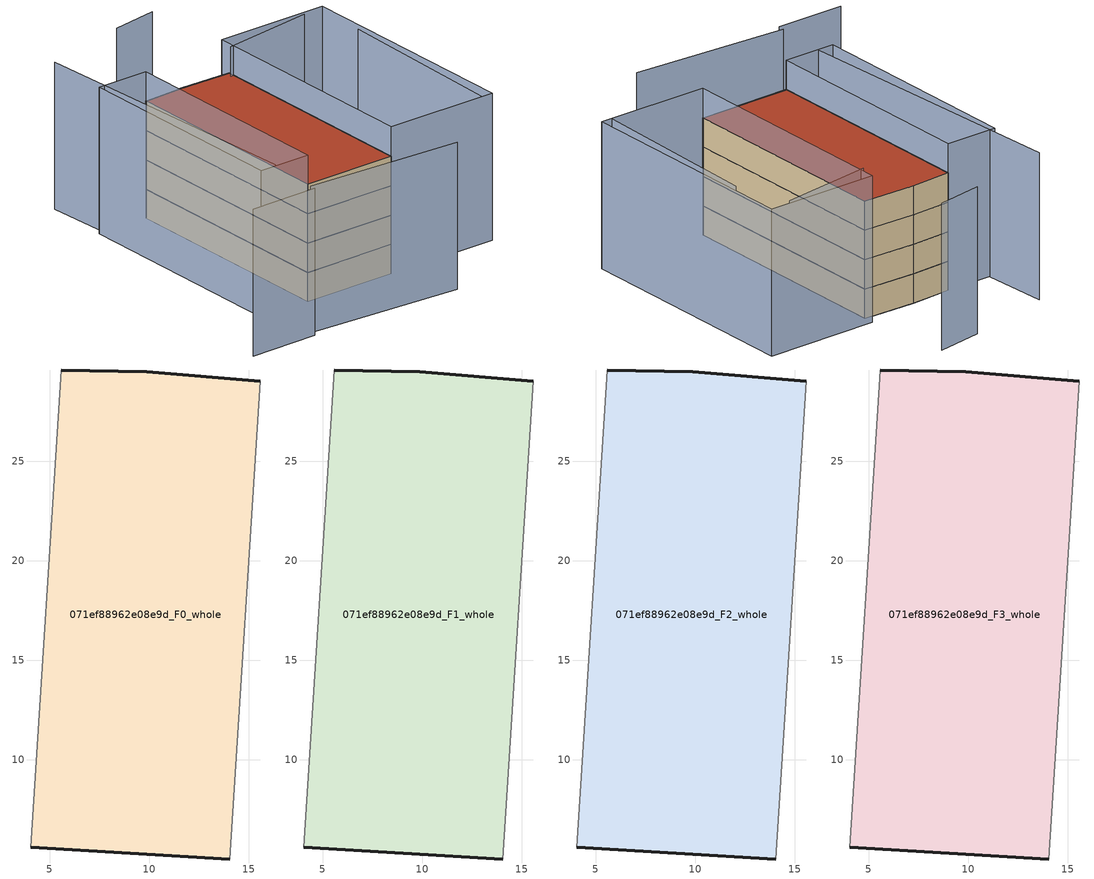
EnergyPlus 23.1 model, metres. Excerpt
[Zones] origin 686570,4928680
071ef88962e08e9d_F0_whole
 floor ground (EU_floor_Construction): 14.05,5.01 15.58,29.02 9.88,29.5 5.59,29.58 4.05,5.62 z0
 wall outside (EU_wall_Construction): 5.59,29.58 9.88,29.5 15.58,29.02 / 14.05,5.01 4.05,5.62 z0:3
 wall adiabatic (EU_wall_Construction): 4.05,5.62 5.59,29.58 / 15.58,29.02 14.05,5.01 z0:3
071ef88962e08e9d_F1_whole
 floor to 071ef88962e08e9d_F0_whole (EU_floor_Construction): 14.05,5.01 15.58,29.02 9.88,29.5 5.59,29.58 4.05,5.62 z3
 wall outside (EU_wall_Construction): 5.59,29.58 9.88,29.5 15.58,29.02 / 14.05,5.01 4.05,5.62 z3:6
 wall adiabatic (EU_wall_Construction): 4.05,5.62 5.59,29.58 / 15.58,29.02 14.05,5.01 z3:6
071ef88962e08e9d_F2_whole
 floor to 071ef88962e08e9d_F1_whole (EU_floor_Construction): 14.05,5.01 15.58,29.02 9.88,29.5 5.59,29.58 4.05,5.62 z6
 wall outside (EU_wall_Construction): 5.59,29.58 9.88,29.5 15.58,29.02 / 14.05,5.01 4.05,5.62 z6:9
 wall adiabatic (EU_wall_Construction): 4.05,5.62 5.59,29.58 / 15.58,29.02 14.05,5.01 z6:9
071ef88962e08e9d_F3_whole
 floor to 071ef88962e08e9d_F2_whole (EU_floor_Construction): 14.05,5.01 15.58,29.02 9.88,29.5 5.59,29.58 4.05,5.62 z9
 wall outside (EU_wall_Construction): 5.59,29.58 9.88,29.5 15.58,29.02 / 14.05,5.01 4.05,5.62 z9:12
 wall adiabatic (EU_wall_Construction): 4.05,5.62 5.59,29.58 / 15.58,29.02 14.05,5.01 z9:12
 roof outside (EU_roof_Construction): 15.58,29.02 14.05,5.01 4.05,5.62 5.59,29.58 9.88,29.5 z12
shading: -7.85,0.06 -0.46,-0.33 / -0.44,0.28 16.26,-1.64 / 24.9,4.36 26.63,23.3 / 0.77,36.82 0.35,6.04 / 25.14,29.16 15.14,28.36 / 15.1,39.12 10.18,38.58 / 14.05,5.02 15.65,30.14 / 15.65,30.14 27.64,29.37 / 27.64,29.37 26.04,4.25 / 26.04,4.25 14.05,5.02 / 5.59,29.59 4.05,5.61 / 4.05,5.61 -1.47,5.96 / -1.47,5.96 0.07,29.94 / 0.07,29.94 5.59,29.59 z0:15
[Building]
EU S2 Campaign: North Axis=0; Terrain=City; Solar Distribution=FullExterior
[Site:Location]
Bologna: Latitude=44.5; Longitude=11.25; Time Zone=1; Elevation=37
[SizingPeriod:WeatherFileDays]
AnnualSizingPeriod: Begin Month=1; Begin Day of Month=1; End Month=12; End Day of Month=31; Day of Week for Start Day=Monday; Use Weather File Daylight Saving Period=No; Use Weather File Rain and Snow Indicators=No
[MATERIAL]
EU_InternalMass_Material: Roughness=MediumRough; Thickness=0.1; Conductivity=1; Density=1800; Specific Heat=900; Thermal Absorptance=0.9; Solar Absorptance=0.7; Visible Absorptance=0.7
[MATERIAL:NOMASS] Roughness=MediumRough; Thermal Absorptance=0.9; Solar Absorptance=0.7; Visible Absorptance=0.7
Name | Thermal Resistance
EU_wall_NoMass | 0.937881
EU_roof_NoMass | 0.548572
EU_floor_NoMass | 0.71348
[CONSTRUCTION]
EU_wall_Construction: EU_wall_NoMass
EU_roof_Construction: EU_roof_NoMass
EU_floor_Construction: EU_floor_NoMass
EU_InternalMass_Construction: EU_InternalMass_Material
[ZONE] Type=1; Multiplier=1; Ceiling Height=autocalculate; Volume=724.375; Floor Area=autocalculate; Part of Total Floor Area=Yes
071ef88962e08e9d_F0_whole; 071ef88962e08e9d_F1_whole; 071ef88962e08e9d_F2_whole; 071ef88962e08e9d_F3_whole
[INTERNALMASS] Construction=EU_InternalMass_Construction; Surface Area=209.278
Name | Zone or ZoneList
071ef88962e08e9d_F0_whole_EU_InternalMass | 071ef88962e08e9d_F0_whole
071ef88962e08e9d_F1_whole_EU_InternalMass | 071ef88962e08e9d_F1_whole
071ef88962e08e9d_F2_whole_EU_InternalMass | 071ef88962e08e9d_F2_whole
071ef88962e08e9d_F3_whole_EU_InternalMass | 071ef88962e08e9d_F3_whole
[OTHEREQUIPMENT] Fuel Type=Electricity; Design Level Calculation Method=Watts/Area; Power per Zone Floor Area=1; Fraction Latent=0; Fraction Radiant=0; Fraction Lost=0; Carbon Dioxide Generation Rate=0; EndUse Subcategory=EU_Step8_InternalGains
Name | Zone or ZoneList or Space or SpaceList | Schedule
EU_Step8_InternalGain_071ef88962e08e9d_F0_whole_f000 | 071ef88962e08e9d_F0_whole | EU_Step8_GainSchedule_071ef88962e08e9d_F0_whole_f000
EU_Step8_InternalGain_071ef88962e08e9d_F1_whole_f000 | 071ef88962e08e9d_F1_whole | EU_Step8_GainSchedule_071ef88962e08e9d_F1_whole_f000
EU_Step8_InternalGain_071ef88962e08e9d_F2_whole_f000 | 071ef88962e08e9d_F2_whole | EU_Step8_GainSchedule_071ef88962e08e9d_F2_whole_f000
EU_Step8_InternalGain_071ef88962e08e9d_F3_whole_f000 | 071ef88962e08e9d_F3_whole | EU_Step8_GainSchedule_071ef88962e08e9d_F3_whole_f000
[ZONEVENTILATION:DESIGNFLOWRATE] Schedule=EU_AlwaysOn; Design Flow Rate Calculation Method=AirChanges/Hour; Air Changes per Hour=0.687892; Ventilation Type=Natural; Fan Pressure Rise=0; Fan Total Efficiency=1; Constant Term Coefficient=1; Temperature Term Coefficient=0; Velocity Term Coefficient=0; Velocity Squared Term Coefficient=0; Minimum Indoor Temperature=-100; Maximum Indoor Temperature=100; Delta Temperature=-100; Minimum Outdoor Temperature=-100; Maximum Outdoor Temperature=100; Maximum Wind Speed=40
Name | Zone or ZoneList or Space or SpaceList
EU_ConstantAir_071ef88962e08e9d_F0_whole | 071ef88962e08e9d_F0_whole
EU_ConstantAir_071ef88962e08e9d_F1_whole | 071ef88962e08e9d_F1_whole
EU_ConstantAir_071ef88962e08e9d_F2_whole | 071ef88962e08e9d_F2_whole
EU_ConstantAir_071ef88962e08e9d_F3_whole | 071ef88962e08e9d_F3_whole
[HVACTEMPLATE:THERMOSTAT] Constant Heating Setpoint=20; Constant Cooling Setpoint=50
EU_HeatOnly_071ef88962e08e9d_F0_whole; EU_HeatOnly_071ef88962e08e9d_F1_whole; EU_HeatOnly_071ef88962e08e9d_F2_whole; EU_HeatOnly_071ef88962e08e9d_F3_whole
[HVACTEMPLATE:ZONE:IDEALLOADSAIRSYSTEM] System Availability Schedule=EU_AlwaysOn; Maximum Heating Supply Air Temperature=50; Minimum Cooling Supply Air Temperature=13; Maximum Heating Supply Air Humidity Ratio=0.0156; Minimum Cooling Supply Air Humidity Ratio=0.0077; Heating Limit=NoLimit; Cooling Limit=NoLimit; Heating Availability Schedule=EU_AlwaysOn; Cooling Availability Schedule=EU_CoolingOff; Dehumidification Control Type=ConstantSensibleHeatRatio; Cooling Sensible Heat Ratio=0.7; Dehumidification Setpoint=60; Humidification Control Type=None; Humidification Setpoint=30; Outdoor Air Method=None; Outdoor Air Flow Rate per Person=0.00944; Outdoor Air Flow Rate per Zone Floor Area=0; Outdoor Air Flow Rate per Zone=0; Demand Controlled Ventilation Type=None; Outdoor Air Economizer Type=NoEconomizer; Heat Recovery Type=None; Sensible Heat Recovery Effectiveness=0.7; Latent Heat Recovery Effectiveness=0.65
Name | Template Thermostat
071ef88962e08e9d_F0_whole | EU_HeatOnly_071ef88962e08e9d_F0_whole
071ef88962e08e9d_F1_whole | EU_HeatOnly_071ef88962e08e9d_F1_whole
071ef88962e08e9d_F2_whole | EU_HeatOnly_071ef88962e08e9d_F2_whole
071ef88962e08e9d_F3_whole | EU_HeatOnly_071ef88962e08e9d_F3_whole
[SIZING:ZONE] Zone Cooling Design Supply Air Temperature Input Method=SupplyAirTemperature; Zone Cooling Design Supply Air Temperature=13; Zone Heating Design Supply Air Temperature Input Method=SupplyAirTemperature; Zone Heating Design Supply Air Temperature=50; Zone Cooling Design Supply Air Humidity Ratio=0.008; Zone Heating Design Supply Air Humidity Ratio=0.008; Cooling Design Air Flow Method=DesignDay; Cooling Design Air Flow Rate=0; Cooling Minimum Air Flow per Zone Floor Area=0.000762; Cooling Minimum Air Flow=0; Cooling Minimum Air Flow Fraction=0.2; Heating Design Air Flow Method=DesignDay; Heating Design Air Flow Rate=0; Heating Maximum Air Flow per Zone Floor Area=0.002032; Heating Maximum Air Flow=0.141576; Heating Maximum Air Flow Fraction=0.3; Account for Dedicated Outdoor Air System=No; Dedicated Outdoor Air System Control Strategy=NeutralSupplyAir; Dedicated Outdoor Air Low Setpoint Temperature for Design=autosize; Dedicated Outdoor Air High Setpoint Temperature for Design=autosize; Zone Load Sizing Method=Sensible Load Only No Latent Load; Zone Latent Cooling Design Supply Air Humidity Ratio Input Method=HumidityRatioDifference; Zone Cooling Design Supply Air Humidity Ratio Difference=0.005; Zone Latent Heating Design Supply Air Humidity Ratio Input Method=HumidityRatioDifference; Zone Humidification Design Supply Air Humidity Ratio Difference=0.005
071ef88962e08e9d_F0_whole; 071ef88962e08e9d_F1_whole; 071ef88962e08e9d_F2_whole; 071ef88962e08e9d_F3_whole
[SCHEDULE:CONSTANT]
Name | Hourly Value
EU_AlwaysOn | 1
EU_CoolingOff | 0
[SCHEDULE:FILE] Column Number=1; Rows to Skip at Top=0; Number of Hours of Data=8760; Column Separator=Comma; Interpolate to Timestep=No; Minutes per Item=60; Adjust Schedule for Daylight Savings=Yes
Name | File
EU_Step8_GainSchedule_071ef88962e08e9d_F0_whole_f000 | ../../schedules/071ef88962e08e9d/071ef88962e08e9d_F0_whole_f000_gain.csv
EU_Step8_GainSchedule_071ef88962e08e9d_F1_whole_f000 | ../../schedules/071ef88962e08e9d/071ef88962e08e9d_F1_whole_f000_gain.csv
EU_Step8_GainSchedule_071ef88962e08e9d_F2_whole_f000 | ../../schedules/071ef88962e08e9d/071ef88962e08e9d_F2_whole_f000_gain.csv
EU_Step8_GainSchedule_071ef88962e08e9d_F3_whole_f000 | ../../schedules/071ef88962e08e9d/071ef88962e08e9d_F3_whole_f000_gain.csv
